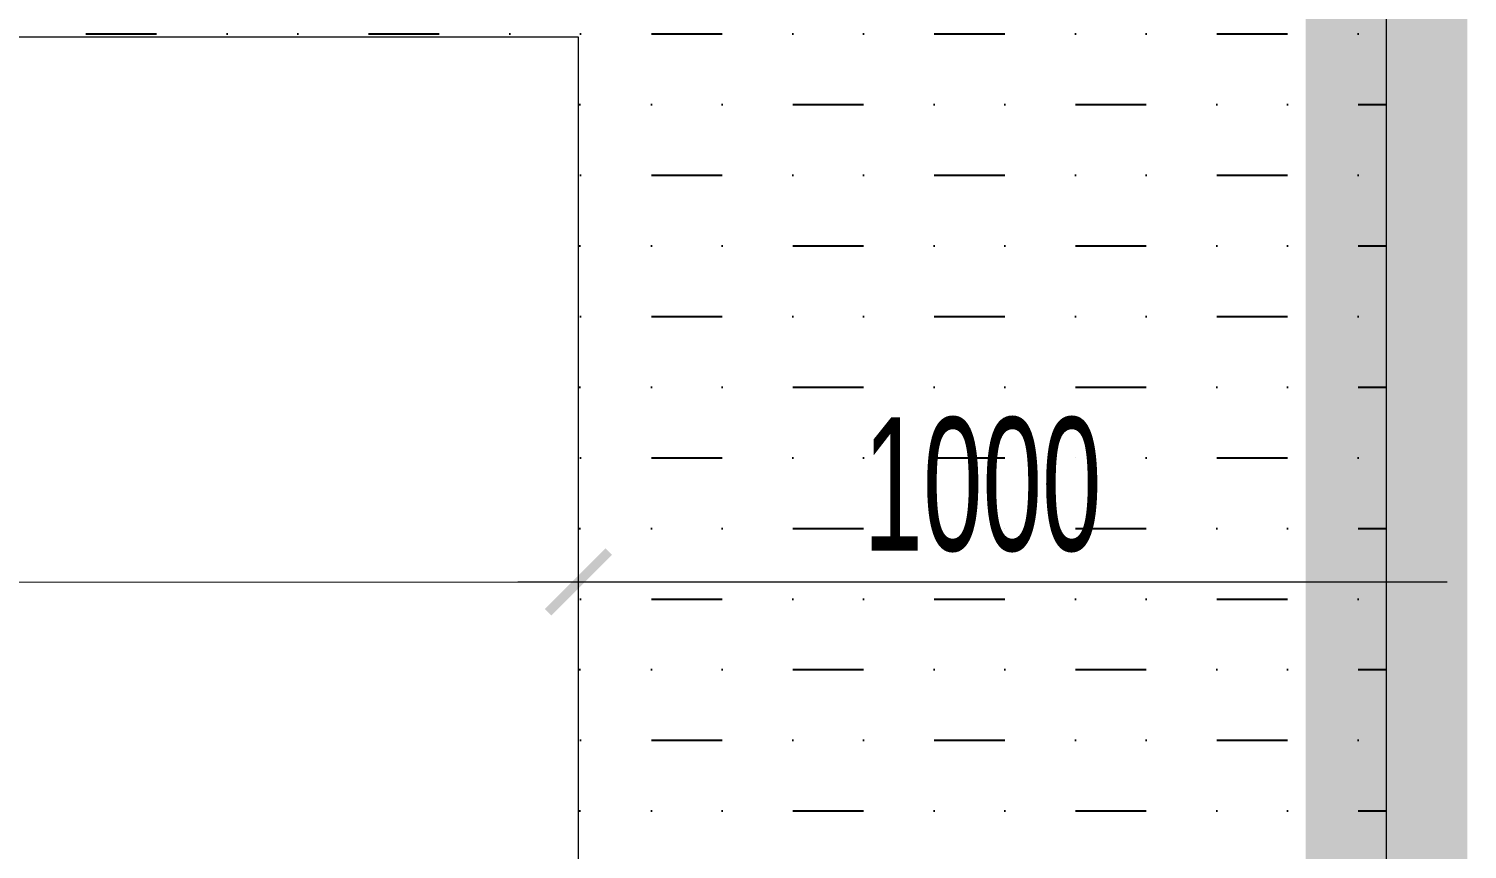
# Model space of a CAD drawing. Header units: inches. Extents: x 274208 to 641690, y -81912 to 129129.
# Drawn here: x 418530 to 420310, y 94715 to 95731 of the extents above; entities that cross this region are included whole.
import ezdxf

# ---------------------------------------------------------------- set-up
doc = ezdxf.new("R2010")
doc.units = ezdxf.units.IN
doc.header["$MEASUREMENT"] = 0
doc.header["$PDMODE"] = 3
doc.linetypes.add('$1$HIDDEN', pattern=[0.375, 0.25, -0.125])
doc.layers.add('03.Manh', color=251, linetype='Continuous', lineweight=13)
doc.layers.add('08.Dim', color=156, linetype='Continuous', lineweight=15)
doc.layers.add('1.TKC-VatLieu', color=7, linetype='Continuous')
doc.styles.add('TT5_Text Dim', font='hoatbif.shx', dxfattribs={"width": 0.6})
doc.dimstyles.new('TT5_Dim 1-75', dxfattribs={"dimscale": 75, "dimtxt": 2.2, "dimasz": 1, "dimexe": 1, "dimexo": 0.5, "dimgap": 0.5, "dimtad": 1, "dimdec": 0, "dimzin": 0, "dimdsep": 46, "dimtxsty": 'TT5_Text Dim', "dimblk": 'ARCHTICK', "dimcen": 0, "dimdle": 1, "dimclrd": 256, "dimclre": 256, "dimclrt": 1, "dimadec": 0, "dimazin": 0, "dimtfac": 0.015, "dimtdec": 0, "dimtix": 1, "dimtmove": 2, "dimatfit": 3, "dimldrblk": 'DOT', "dimfxl": 1, "dimtolj": 1, "dimtzin": 0, "dimlwd": -1, "dimlwe": -1, "dimarcsym": 1})

# ---------------------------------------------------------------- blocks, each defined once
blk = doc.blocks.new('_ARCHTICK')
at = {"color": 0, "linetype": 'ByBlock', "const_width": 0.15}
blk.add_lwpolyline([(-0.5, -0.5), (0.5, 0.5)], dxfattribs=at)
blk = doc.blocks.new('*D59')
at = {"layer": '08.Dim', "transparency": 16777216}
for p, q in [((412309.9, 94788.5), (412309.9, 95119.7)), ((419209.9, 94790.1), (419209.9, 95121.3)), ((412234.9, 95044.6), (419284.9, 95046.3))]:
    blk.add_line(p, q, dxfattribs=at)
at = {"layer": 'Defpoints', "color": 0, "transparency": 16777216}
for p in [(419209.9, 95046.3), (419210, 94752.6), (412310, 94751)]:
    blk.add_point(p, dxfattribs=at)
at = {"layer": '08.Dim', "transparency": 16777216, "xscale": 75, "yscale": 75, "zscale": 75}
for p, rotation in [((412309.9, 95044.7), 180.0136096059537), ((419209.9, 95046.3), 0.0136096059536879)]:
    blk.add_blockref('_ARCHTICK', p, dxfattribs=dict(at, rotation=rotation))
at = {"layer": '08.Dim', "color": 1, "transparency": 16777216, "insert": (415759.9, 95165.5), "char_height": 165, "attachment_point": 5, "rotation": 0.0136, "style": 'TT5_Text Dim'}
blk.add_mtext('\\A1;6900', dxfattribs=at)
blk = doc.blocks.new('_DOT')
at = {"color": 1, "linetype": 'ByBlock'}
blk.add_line((-0.5, 0), (-1, 0), dxfattribs=at)
at = {"color": 1, "linetype": 'ByBlock', "const_width": 0.5}
blk.add_lwpolyline([(-0.25, 0, 1), (0.25, 0, 1)], format="xyb", close=True, dxfattribs=at)
blk = doc.blocks.new('*D60')
at = {"layer": '08.Dim', "transparency": 16777216}
for p, q in [((419210, 94790.1), (419210, 95121.3)), ((420210, 94850.1), (420210, 95121.3)), ((419135, 95046.3), (420285, 95046.3))]:
    blk.add_line(p, q, dxfattribs=at)
at = {"layer": 'Defpoints', "color": 0, "transparency": 16777216}
for p in [(420210, 95046.3), (420210, 94812.6), (419210, 94752.6)]:
    blk.add_point(p, dxfattribs=at)
at = {"layer": '08.Dim', "transparency": 16777216, "xscale": 75, "yscale": 75, "zscale": 75, "rotation": 180}
blk.add_blockref('_ARCHTICK', (419210, 95046.3), dxfattribs=at)
at = {"layer": '08.Dim', "transparency": 16777216, "xscale": 75, "yscale": 75, "zscale": 75}
blk.add_blockref('_ARCHTICK', (420210, 95046.3), dxfattribs=at)
at = {"layer": '08.Dim', "color": 1, "transparency": 16777216, "insert": (419710, 95166.3), "char_height": 165, "attachment_point": 5, "style": 'TT5_Text Dim'}
blk.add_mtext('\\A1;1000', dxfattribs=at)

msp = doc.modelspace()

# ---------------------------------------------------------------- hatches: boundary and pattern name
at = {"layer": '1.TKC-VatLieu'}
h = msp.add_hatch(dxfattribs=at)
h.set_pattern_fill('MUDST', color=3, scale=350)
h.paths.add_polyline_path([(412291.9, 96721), (420210, 96797), (420210, 95721), (412310, 95721)])
h = msp.add_hatch(dxfattribs=at)
h.set_pattern_fill('MUDST', color=3, scale=350)
h.paths.add_polyline_path([(420210, 91721), (419210, 91721), (419210, 95721), (420210, 95721)])

# ---------------------------------------------------------------- linework, layer by layer
at = {"layer": '03.Manh'}
for p, q in [((420210, 82316.8), (420210, 103541.6)), ((419210, 95721), (412310, 95721)), ((419210, 91721), (419210, 95721))]:
    msp.add_line(p, q, dxfattribs=at)
at = {"layer": '08.Dim', "color": 1, "linetype": '$1$HIDDEN', "ltscale": 200, "const_width": 200}
msp.add_lwpolyline([(420210, 96721), (420210, 91721)], dxfattribs=at)

# ---------------------------------------------------------------- dimensions: what is measured, and where the dimension line sits
at = {"layer": '08.Dim'}
dim = msp.add_aligned_dim(p1=(412310, 94751), p2=(419210, 94752.6), distance=293.7, dimstyle='TT5_Dim 1-75', dxfattribs=at)
dim.commit()
dim.dimension.update_dxf_attribs({"geometry": '*D59', "text_midpoint": (415759.9, 95165.5)})
dim = msp.add_linear_dim(base=(420210, 95046.3), p1=(419210, 94752.6), p2=(420210, 94812.6), angle=180, dimstyle='TT5_Dim 1-75', dxfattribs=at)
dim.commit()
dim.dimension.update_dxf_attribs({"geometry": '*D60', "text_midpoint": (419710, 95166.3)})

doc.saveas('drawing.dxf')
